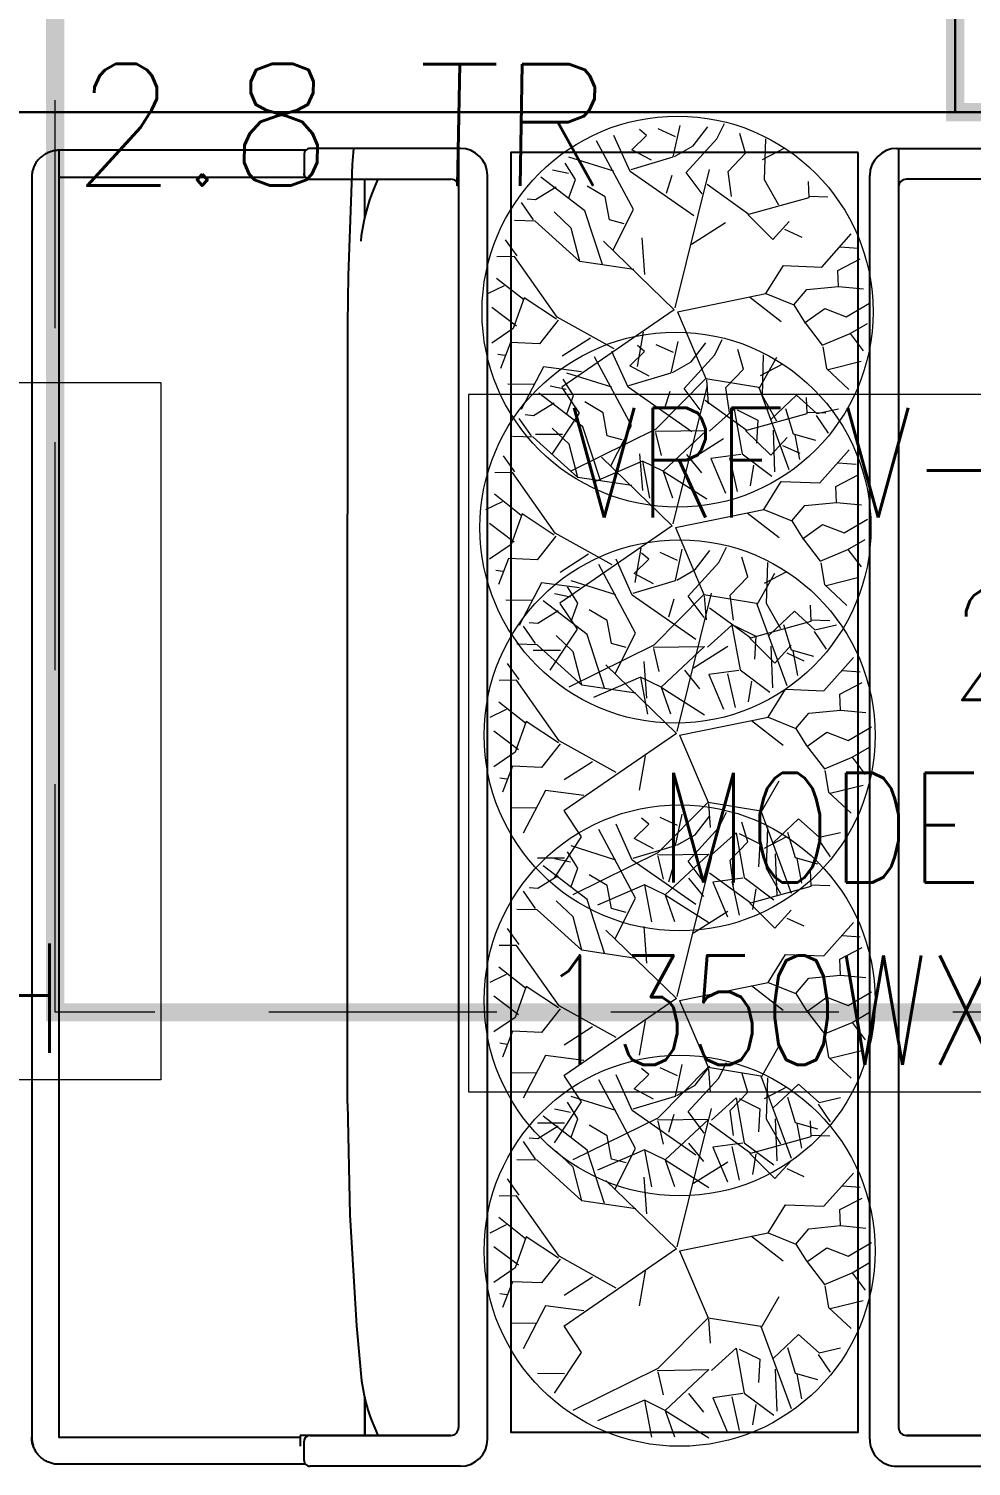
# Model space of a CAD drawing. Header units: millimetres. Extents: x 148480 to 578986, y 39883 to 155062.
# Drawn here: x 244794 to 246344, y 119653 to 122016 of the extents above; entities that cross this region are included whole.
import ezdxf

# ---------------------------------------------------------------- set-up
doc = ezdxf.new("R2010")
doc.units = ezdxf.units.MM
for name, pattern in [('CENTER', [2, 1.25, -0.25, 0.25, -0.25]), ('CONTINU', [0]), ('HIDDEN', [0.375, 0.25, -0.125])]:
    doc.linetypes.add(name, pattern=pattern)
for name, color, linetype in [('CEN', 252, 'CENTER'), ('CONC-WALL', 1, 'Continuous'), ('I - MODULAR', 44, 'Continuous'), ('Layer2', 4, 'Continuous'), ('Layer4', 6, 'Continuous'), ('M-HVAC VRV PIPE', 4, 'Continuous')]:
    doc.layers.add(name, color=color, linetype=linetype)
doc.layers.add('I-01$0$i-plants', color=7, linetype='Continuous', lineweight=13, true_color=0x86b300)
doc.layers.add('M-HVAC-CASSETTE UNIT', color=7, linetype='Continuous', lineweight=18)
doc.layers.add('M-HVAC-EQUIP TEXT', color=7, linetype='Continuous', lineweight=0)
doc.styles.add('Arial', font='arial.ttf', dxfattribs={"height": 3})
doc.styles.add('HVAC TEXT', font='Romans.shx', dxfattribs={"width": 0.8, "height": 100})

# ---------------------------------------------------------------- blocks, each defined once
blk = doc.blocks.new('GFC1')
at = {"layer": 'CEN', "color": 8, "linetype": 'HIDDEN', "lineweight": 0, "ltscale": 1500}
blk.add_lwpolyline([(321571.3, 121385.2), (317470.1, 121385.2), (317470.1, 125486.4), (321571.3, 125486.4)], close=True, dxfattribs=at)
at = {"layer": 'CEN', "color": 8, "linetype": 'Continuous', "lineweight": 0}
blk.add_lwpolyline([(320091.3, 122865.2), (318950.1, 122865.2), (318950.1, 124006.4), (320091.3, 124006.4)], close=True, dxfattribs=at)
at = {"layer": 'CONC-WALL', "color": 8, "linetype": 'Continuous', "lineweight": 30}
for p, q in [((318950.1, 122865.2), (318950.1, 123065.2)), ((315225.9, 122865.2), (318950.1, 122865.2)), ((315225.9, 122865.2), (321820.9, 122865.2))]:
    blk.add_line(p, q, dxfattribs=at)
at = {"layer": 'I - MODULAR', "color": 8}
for p, q in [((317475.8, 122802.5), (317475.8, 120686.9)), ((317475.8, 122802.5), (317475.8, 120686.9)), ((317881.9, 122802.5), (317476.3, 122802.5)), ((317879.4, 122796.1), (317879.4, 122764.4)), ((318136.6, 122805.7), (317889, 122805.7)), ((318133.4, 122805.7), (318133.4, 120702.3)), ((318854, 122805.7), (319101.6, 122805.7)), ((318857.1, 122805.7), (318857.1, 120702.3)), ((317431.4, 122757.5), (317431.4, 120686.9)), ((317881.9, 122758), (317476.3, 122758)), ((317881.9, 122758), (317476.3, 122758)), ((317889, 122754.9), (318120.7, 122754.9)), ((317979.5, 122692.1), (317979.5, 122754.9)), ((317979.5, 122692.1), (317979.5, 122754.9)), ((318181, 120683.2), (318181, 122761.2)), ((318809.5, 120683.2), (318809.5, 122761.2)), ((319101.6, 122754.9), (318869.8, 122754.9)), ((317950.9, 122517.7), (317950.9, 122204)), ((317979.5, 120689.6), (317979.5, 120752.4)), ((317979.5, 120689.6), (317979.5, 120752.4)), ((317979.5, 120752.4), (317979.5, 120689.6)), ((317979.5, 120752.4), (317979.5, 120689.6)), ((317476.3, 120686.4), (317873, 120686.4)), ((317476.3, 120686.4), (317873, 120686.4)), ((318120.7, 120689.6), (317873, 120689.6)), ((317873, 120689.6), (317873, 120671.6)), ((317889, 120689.6), (318120.7, 120689.6)), ((318869.8, 120689.6), (319117.5, 120689.6)), ((319101.6, 120689.6), (318869.8, 120689.6)), ((317879.4, 120648.3), (317879.4, 120680.1)), ((317881.9, 120642), (317476.3, 120642)), ((318136.6, 120638.8), (317889, 120638.8)), ((318854, 120638.8), (319101.6, 120638.8))]:
    blk.add_line(p, q, dxfattribs=at)
at = {"layer": 'I - MODULAR', "color": 8, "linetype": 'Continuous'}
blk.add_line((317950.9, 121235.2), (317950.9, 122204), dxfattribs=at)
at = {"layer": 'I - MODULAR', "color": 8, "flags": 128}
for points in [[(317476.3, 122802.5), (317474.5, 122802.5), (317472.7, 122802.4), (317471, 122802.2), (317469.2, 122801.9), (317467.4, 122801.6), (317465.7, 122801.2), (317463.9, 122800.7), (317462.2, 122800.2), (317460.5, 122799.6), (317458.8, 122798.9), (317457.2, 122798.2), (317455.6, 122797.4), (317454, 122796.6), (317452.5, 122795.6), (317451, 122794.6), (317449.5, 122793.6), (317448.1, 122792.5), (317446.7, 122791.3), (317445.4, 122790.1), (317444.1, 122788.9), (317442.9, 122787.5), (317441.7, 122786.2), (317440.6, 122784.8), (317439.5, 122783.3), (317438.5, 122781.8), (317437.6, 122780.3), (317436.7, 122778.7), (317435.9, 122777.1), (317435.1, 122775.5), (317434.4, 122773.8), (317433.8, 122772.1), (317433.3, 122770.4), (317432.8, 122768.7), (317432.4, 122766.9), (317432, 122765.2), (317431.8, 122763.4), (317431.6, 122761.6), (317431.4, 122759.8), (317431.4, 122758), (317431.4, 122757.5)], [(317960.5, 122805.7), (317958.4, 122779.2), (317951.6, 122596.5), (317950.9, 122517.7)], [(318000.9, 122754.9), (317995.9, 122743.8), (317991.3, 122732.5), (317987.2, 122721.1), (317983.5, 122709.5), (317980.3, 122697.7), (317977.6, 122685.9), (317975.3, 122673.9), (317973.5, 122661.9), (317972.5, 122653.1)], [(317950.9, 121235.2), (317954.6, 121052.4), (317965.6, 120869.9), (317972.5, 120791.4)], [(317972.5, 120791.4), (317974, 120779.3), (317975.9, 120767.3), (317978.3, 120755.3), (317981.1, 120743.5), (317984.4, 120731.8), (317988.2, 120720.3), (317992.5, 120708.9), (317997.2, 120697.6), (318000.9, 120689.6)], [(317431.4, 120686.9), (317431.4, 120685.1), (317431.5, 120683.3), (317431.7, 120681.5), (317432, 120679.8), (317432.3, 120678), (317432.7, 120676.2), (317433.1, 120674.5), (317433.7, 120672.8), (317434.1, 120671.6)], [(317476.3, 120642), (317474.5, 120642), (317472.7, 120642.1), (317471, 120642.3), (317469.2, 120642.5), (317467.4, 120642.9), (317465.7, 120643.3), (317463.9, 120643.7), (317462.2, 120644.3), (317460.5, 120644.9), (317458.8, 120645.5), (317457.2, 120646.3), (317455.6, 120647), (317454, 120647.9), (317452.5, 120648.8), (317451, 120649.8), (317449.5, 120650.9), (317448.1, 120652), (317446.7, 120653.1), (317445.4, 120654.3), (317444.1, 120655.6), (317442.9, 120656.9), (317441.7, 120658.3), (317440.6, 120659.7), (317439.5, 120661.1), (317438.5, 120662.6), (317437.6, 120664.2), (317436.7, 120665.7), (317435.9, 120667.3), (317435.1, 120669), (317434.4, 120670.6), (317433.8, 120672.3), (317433.3, 120674), (317432.8, 120675.8), (317432.4, 120677.5), (317432, 120679.3), (317431.8, 120681.1), (317431.6, 120682.9), (317431.4, 120684.6), (317431.4, 120686.4), (317431.4, 120686.9)]]:
    blk.add_lwpolyline(points, dxfattribs=at)
at = {"layer": 'I - MODULAR', "color": 8, "linetype": 'Continuous'}
blk.add_lwpolyline([(318790.5, 122799), (318219.6, 122799), (318219.6, 120694.8), (318790.5, 120694.8)], close=True, dxfattribs=at)
at = {"layer": 'I - MODULAR', "color": 8}
for centre, radius, start, end in [((317889, 122796.1), 9.52, 90, 180), ((317889, 122796.1), 9.52, 90, 135), ((318136.6, 122761.2), 44.4, 0, 90), ((318854, 122761.2), 44.4, 90, 180), ((317889, 122764.4), 9.52, 180, 270), ((317476.3, 122757.5), 0.508, 90, 180), ((317476.3, 122757.5), 0.508, 90, 180), ((317889, 122764.4), 9.53, 211.2589, 221.8103), ((317889, 122764.4), 9.52, 221.8103, 270), ((317889, 122764.4), 9.53, 228.0362, 237.5315), ((317889, 122764.4), 9.52, 242.3921, 251.9602), ((317889, 122764.4), 9.52, 256.2795, 270), ((318120.7, 122742.2), 12.7, 0, 90), ((318869.8, 122742.2), 12.7, 90, 180), ((317476.3, 120686.9), 0.508, 180, 270), ((317476.3, 120686.9), 0.508, 180, 270), ((317889, 120680.1), 9.52, 90, 180), ((317889, 120680.1), 9.53, 138.1897, 148.7411), ((317889, 120680.1), 9.52, 90, 138.1897), ((317889, 120680.1), 9.53, 122.4685, 131.9638), ((317889, 120680.1), 9.52, 108.0398, 117.6079), ((317889, 120680.1), 9.52, 90, 103.7205), ((318120.7, 120702.3), 12.7, 270, 0), ((318120.7, 120702.3), 12.7, 270, 0), ((318869.8, 120702.3), 12.7, 180, 270), ((318869.8, 120702.3), 12.7, 180, 270), ((318136.6, 120683.2), 44.4, 270, 0), ((318854, 120683.2), 44.4, 180, 270), ((317889, 120648.3), 9.52, 180, 270), ((317889, 120648.3), 9.52, 225, 270)]:
    blk.add_arc(centre, radius, start, end, dxfattribs=at)
for points in [[(317880.8, 122759.5), (317880.5, 122760), (317880, 122761), (317879.5, 122762.7), (317879.4, 122763.8), (317879.4, 122764.4)], [(317880.8, 120685), (317880.5, 120684.5), (317880, 120683.5), (317879.5, 120681.8), (317879.4, 120680.6), (317879.4, 120680.1)]]:
    blk.add_open_spline(points, degree=3, dxfattribs=at)
at = {"layer": 'I-01$0$i-plants', "color": 8}
for p, q in [((318442.6, 122827), (318430.8, 122836.9)), ((318490.1, 122824.9), (318461.7, 122838)), ((318486.5, 122791.7), (318497.8, 122843.5)), ((318519.2, 122809.6), (318543.4, 122840.9)), ((318558.1, 122821.3), (318570.6, 122846.6)), ((318421.1, 122705.2), (318360.4, 122818.2)), ((318415.5, 122767.9), (318389, 122826.8)), ((318418.4, 122803.4), (318442.6, 122827)), ((318507.7, 122766.2), (318558.1, 122821.3)), ((318605.5, 122798), (318595.8, 122830.1)), ((318636.4, 122753.9), (318638.6, 122821.4)), ((318388.7, 122768), (318314.9, 122791.1)), ((318417, 122770.8), (318486.5, 122791.7)), ((318450.4, 122786.5), (318418.4, 122803.4)), ((318488.7, 122792.3), (318519.2, 122809.6)), ((318576.5, 122767.7), (318605.5, 122798)), ((318633.1, 122787.5), (318669.8, 122806.7)), ((318314, 122764.3), (318287.6, 122769.9)), ((318325.9, 122754.4), (318308.9, 122781.5)), ((318520.4, 122694.6), (318415.5, 122767.9)), ((318489.6, 122543.6), (318545.9, 122771)), ((318533.9, 122730.9), (318507.7, 122766.2)), ((318582.1, 122726.6), (318576.5, 122767.7)), ((318293.9, 122742), (318260.1, 122721.3)), ((318341.3, 122702.8), (318268.9, 122758.6)), ((318314.9, 122724.3), (318325.9, 122754.4)), ((318374.4, 122726.2), (318344.7, 122743.8)), ((318475.5, 122732.1), (318484.6, 122761.7)), ((318542.4, 122746.9), (318610.8, 122697.7)), ((318660, 122712.5), (318636.4, 122753.9)), ((318709.9, 122725), (318708.8, 122751.2)), ((318260.1, 122721.3), (318246.2, 122722.4)), ((318381.5, 122688), (318374.4, 122726.2)), ((318610.8, 122697.7), (318709.9, 122725)), ((318709.2, 122727.3), (318740.8, 122726.1)), ((318256.5, 122688), (318236.7, 122716.7)), ((318318.6, 122674.4), (318290.6, 122701.1)), ((318370.1, 122614.9), (318341.3, 122702.8)), ((318387.4, 122638.8), (318421.1, 122705.2)), ((318608.9, 122697.2), (318650.1, 122656.1)), ((318259.4, 122686), (318225.6, 122686.9)), ((318332.7, 122619.6), (318259.4, 122686)), ((318332.7, 122619.6), (318318.6, 122674.4)), ((318405.7, 122681.8), (318381.5, 122688)), ((318516.3, 122648.2), (318572.5, 122683.8)), ((318650.1, 122656.1), (318677, 122685.4)), ((318669.6, 122672.6), (318698, 122659.5)), ((318229.7, 122629), (318210.5, 122655.5)), ((318488.2, 122540.3), (318371.8, 122652.9)), ((318439.6, 122598.3), (318435.1, 122658.5)), ((318730.7, 122610.6), (318779.2, 122665.1)), ((318225.3, 122627.7), (318196.6, 122627.2)), ((318295.6, 122528.2), (318225.3, 122627.7)), ((318757.1, 122605.1), (318793.9, 122623.9)), ((318761.1, 122643.8), (318790.6, 122641.7)), ((318421.6, 122606.3), (318332.7, 122619.6)), ((318638.9, 122566.8), (318667.5, 122612.9)), ((318667.5, 122612.9), (318730.7, 122610.6)), ((318758.3, 122578.5), (318757.1, 122605.1)), ((318208.4, 122579.9), (318181.2, 122566.4)), ((318240, 122557.1), (318196, 122592)), ((318706.1, 122573.5), (318758.3, 122578.5)), ((318758.3, 122578.5), (318799.5, 122574.6)), ((318241.2, 122560), (318223.1, 122509.3)), ((318294.2, 122524.9), (318241.2, 122560)), ((318493.5, 122537.2), (318638.9, 122566.8)), ((318611.6, 122561.4), (318663.9, 122520.9)), ((318638.9, 122566.8), (318684.8, 122548.4)), ((318684.8, 122548.4), (318706.1, 122573.5)), ((318228.4, 122513.3), (318188, 122544)), ((318389.3, 122476), (318295.6, 122528.2)), ((318488.2, 122540.3), (318303.3, 122412.8)), ((318493.5, 122537.2), (318540.2, 122427.2)), ((318684.8, 122548.4), (318701.8, 122521.3)), ((318702.4, 122519), (318735.5, 122542.4)), ((318735.5, 122542.4), (318770.9, 122528.6)), ((318770.9, 122528.6), (318809, 122551)), ((318223.1, 122509.3), (318187.9, 122485.3)), ((318297, 122523.3), (318266.3, 122484.4)), ((318701.8, 122521.3), (318731.5, 122482.1)), ((318777.1, 122501.1), (318805.7, 122517.8)), ((318218.8, 122486.4), (318202.3, 122444)), ((318266.3, 122484.4), (318218.8, 122486.4)), ((318350.4, 122493.7), (318303.7, 122463.8)), ((318436.7, 122503.7), (318426.9, 122447)), ((318439.2, 122471.8), (318427.4, 122481.7)), ((318486.7, 122469.8), (318458.3, 122482.9)), ((318483.1, 122436.5), (318494.4, 122488.4)), ((318515.8, 122454.5), (318540, 122485.8)), ((318554.7, 122466.2), (318567.1, 122491.5)), ((318731.5, 122482.1), (318777.1, 122501.1)), ((318777.1, 122501.1), (318798.9, 122472.6)), ((318209.6, 122464.9), (318197.9, 122466.7)), ((318417.7, 122350.1), (318357, 122463.1)), ((318412.1, 122412.8), (318385.6, 122471.7)), ((318415, 122448.3), (318439.2, 122471.8)), ((318504.3, 122411.1), (318554.7, 122466.2)), ((318602.1, 122442.9), (318592.4, 122475)), ((318627.7, 122410.6), (318657, 122462.2)), ((318633, 122398.7), (318635.1, 122466.2)), ((318732.3, 122479.5), (318738.3, 122443.8)), ((318273.2, 122446.5), (318236.2, 122376.3)), ((318335.8, 122438.4), (318273.2, 122446.5)), ((318385.3, 122412.9), (318311.4, 122436)), ((318413.6, 122415.7), (318483.1, 122436.5)), ((318446.9, 122431.3), (318415, 122448.3)), ((318485.3, 122437.2), (318515.8, 122454.5)), ((318573.1, 122412.6), (318602.1, 122442.9)), ((318629.7, 122432.4), (318666.4, 122451.5)), ((318738.3, 122443.8), (318775.4, 122409.3)), ((318741.1, 122442.2), (318795.2, 122455.6)), ((318257.1, 122417.6), (318214.6, 122417.9)), ((318310.6, 122409.2), (318284.2, 122414.7)), ((318303.4, 122412.7), (318331.7, 122370.3)), ((318322.4, 122399.3), (318305.5, 122426.4)), ((318516.9, 122339.5), (318412.1, 122412.8)), ((318540.2, 122427.2), (318457.9, 122343.8)), ((318486.2, 122188.5), (318542.5, 122415.9)), ((318530.5, 122375.8), (318504.3, 122411.1)), ((318540.2, 122427.2), (318626.9, 122413.2)), ((318540.9, 122424.9), (318543.8, 122385.5)), ((318578.7, 122371.5), (318573.1, 122412.6)), ((318626.9, 122413.2), (318676.6, 122277.8)), ((318290.5, 122386.9), (318256.6, 122366.1)), ((318337.9, 122347.7), (318265.5, 122403.4)), ((318311.4, 122369.1), (318322.4, 122399.3)), ((318371, 122371.1), (318341.2, 122388.7)), ((318472.1, 122377), (318481.2, 122406.6)), ((318539, 122391.8), (318607.4, 122342.6)), ((318656.6, 122357.4), (318633, 122398.7)), ((318647.5, 122360.3), (318689, 122399.7)), ((318689, 122399.7), (318722.8, 122369.5)), ((318706.5, 122369.9), (318705.4, 122396.1)), ((318256.6, 122366.1), (318242.7, 122367.3)), ((318331.7, 122370.3), (318287, 122303.1)), ((318378, 122332.9), (318371, 122371.1)), ((318546.1, 122340.5), (318586.5, 122377)), ((318586.5, 122377), (318599.8, 122303.2)), ((318591.3, 122375.6), (318625.5, 122359)), ((318607.4, 122342.6), (318706.5, 122369.9)), ((318671.1, 122378), (318683.6, 122336.1)), ((318705.8, 122372.1), (318737.4, 122371)), ((318721.4, 122366.6), (318741.3, 122337.5)), ((318722.8, 122369.5), (318758.1, 122377.6)), ((318253.1, 122332.9), (318233.2, 122361.6)), ((318315.2, 122319.3), (318287.2, 122345.9)), ((318457.9, 122343.8), (318317.9, 122274.9)), ((318366.7, 122259.8), (318337.9, 122347.7)), ((318383.9, 122283.7), (318417.7, 122350.1)), ((318456.8, 122340.6), (318541.3, 122341.9)), ((318541.3, 122341.9), (318469.7, 122274.8)), ((318605.5, 122342), (318646.7, 122301)), ((318625.5, 122359), (318623.3, 122320.9)), ((318650.5, 122342.5), (318653.2, 122273.6)), ((318256, 122330.9), (318222.2, 122331.7)), ((318329.3, 122264.5), (318256, 122330.9)), ((318304.3, 122335.2), (318259.7, 122335.2)), ((318329.3, 122264.5), (318315.2, 122319.3)), ((318402.3, 122326.7), (318378, 122332.9)), ((318457.5, 122338.3), (318466.4, 122300.7)), ((318512.9, 122293), (318569.1, 122328.6)), ((318646.7, 122301), (318673.6, 122330.3)), ((318666.2, 122317.4), (318694.6, 122304.4)), ((318683.6, 122336.1), (318720.3, 122325.9)), ((318686.5, 122334.5), (318693.9, 122293.9)), ((318226.2, 122273.9), (318207.1, 122300.3)), ((318435.8, 122291.5), (318358.7, 122257.8)), ((318484.8, 122185.2), (318368.4, 122297.7)), ((318436.2, 122243.1), (318431.7, 122303.3)), ((318469.7, 122274.8), (318435.8, 122291.5)), ((318435.8, 122291.5), (318447.3, 122230.6)), ((318508.3, 122302.6), (318533, 122272.2)), ((318597.6, 122302.5), (318548.4, 122295.6)), ((318548.4, 122295.6), (318572.2, 122238.7)), ((318579.2, 122297), (318591.4, 122241.6)), ((318599.8, 122303.2), (318648.7, 122266.9)), ((318727.3, 122255.5), (318775.8, 122310)), ((318221.9, 122272.6), (318193.2, 122272.1)), ((318292.2, 122173), (318221.9, 122272.6)), ((318469.7, 122274.8), (318541.4, 122229.5)), ((318469.7, 122274.8), (318485.1, 122231.3)), ((318618.5, 122284.8), (318613.1, 122251)), ((318753.7, 122249.9), (318790.5, 122268.8)), ((318757.7, 122288.6), (318787.2, 122286.5)), ((318418.2, 122251.2), (318329.3, 122264.5)), ((318635.5, 122211.7), (318664.1, 122257.7)), ((318664.1, 122257.7), (318727.3, 122255.5)), ((318754.9, 122223.4), (318753.7, 122249.9)), ((318205, 122224.7), (318177.8, 122211.3)), ((318236.6, 122202), (318192.5, 122236.9)), ((318702.7, 122218.4), (318754.9, 122223.4)), ((318754.9, 122223.4), (318796.1, 122219.5)), ((318237.8, 122204.8), (318219.7, 122154.1)), ((318290.8, 122169.8), (318237.8, 122204.8)), ((318490.1, 122182.1), (318635.5, 122211.7)), ((318608.2, 122206.3), (318660.4, 122165.7)), ((318635.5, 122211.7), (318681.4, 122193.2)), ((318681.4, 122193.2), (318702.7, 122218.4)), ((318225, 122158.2), (318184.5, 122188.9)), ((318484.8, 122185.2), (318299.9, 122057.7)), ((318490.1, 122182.1), (318536.8, 122072)), ((318681.4, 122193.2), (318698.3, 122166.1)), ((318699, 122163.9), (318732.1, 122187.2)), ((318732.1, 122187.2), (318767.5, 122173.4)), ((318767.5, 122173.4), (318805.6, 122195.8)), ((318219.7, 122154.1), (318184.5, 122130.1)), ((318293.6, 122168.2), (318262.9, 122129.2)), ((318385.9, 122120.9), (318292.2, 122173)), ((318561.5, 122124.7), (318574, 122150)), ((318698.3, 122166.1), (318728.1, 122127)), ((318773.7, 122145.9), (318802.3, 122162.6)), ((318215.4, 122131.3), (318198.9, 122088.8)), ((318262.9, 122129.2), (318215.4, 122131.3)), ((318347, 122138.6), (318300.3, 122108.6)), ((318419, 122071.3), (318392.5, 122130.2)), ((318421.9, 122106.8), (318446.1, 122130.4)), ((318433.3, 122148.5), (318423.5, 122091.8)), ((318446.1, 122130.4), (318434.2, 122140.3)), ((318493.5, 122128.3), (318465.1, 122141.4)), ((318489.9, 122095.1), (318501.2, 122146.9)), ((318522.6, 122113), (318546.8, 122144.3)), ((318608.9, 122101.4), (318599.3, 122133.5)), ((318728.1, 122127), (318773.7, 122145.9)), ((318773.7, 122145.9), (318795.5, 122117.5)), ((318206.2, 122109.8), (318194.5, 122111.5)), ((318424.5, 122008.6), (318363.8, 122121.6)), ((318453.8, 122089.9), (318421.9, 122106.8)), ((318492.1, 122095.7), (318522.6, 122113)), ((318511.1, 122069.6), (318561.5, 122124.7)), ((318624.2, 122055.5), (318653.6, 122107.1)), ((318636.5, 122090.9), (318673.2, 122110.1)), ((318639.8, 122057.3), (318642, 122124.8)), ((318728.9, 122124.4), (318734.9, 122088.7)), ((318269.8, 122091.3), (318232.8, 122021.2)), ((318332.4, 122083.2), (318269.8, 122091.3)), ((318329.3, 122057.8), (318312.3, 122084.9)), ((318392.1, 122071.4), (318318.3, 122094.5)), ((318420.4, 122074.2), (318489.9, 122095.1)), ((318580, 122071.1), (318608.9, 122101.4)), ((318734.9, 122088.7), (318772, 122054.2)), ((318737.7, 122087), (318791.7, 122100.4)), ((318253.7, 122062.5), (318211.2, 122062.8)), ((318344.8, 122006.2), (318272.3, 122062)), ((318317.5, 122067.7), (318291, 122073.2)), ((318300, 122057.6), (318328.3, 122015.2)), ((318318.3, 122027.7), (318329.3, 122057.8)), ((318523.8, 121998), (318419, 122071.3)), ((318536.8, 122072), (318454.5, 121988.6)), ((318478.9, 122035.5), (318488, 122065.1)), ((318493, 121847), (318549.3, 122074.4)), ((318537.4, 122034.3), (318511.1, 122069.6)), ((318536.8, 122072), (318623.5, 122058.1)), ((318537.4, 122069.8), (318540.4, 122030.3)), ((318585.5, 122030), (318580, 122071.1)), ((318623.5, 122058.1), (318673.2, 121922.7)), ((318663.4, 122015.9), (318639.8, 122057.3)), ((318297.3, 122045.4), (318263.5, 122024.7)), ((318377.8, 122029.6), (318348.1, 122047.2)), ((318545.8, 122050.3), (318614.2, 122001.1)), ((318644.1, 122005.2), (318685.6, 122044.5)), ((318685.6, 122044.5), (318719.4, 122014.3)), ((318713.3, 122028.4), (318712.3, 122054.6)), ((318259.9, 121991.4), (318240.1, 122020.1)), ((318263.5, 122024.7), (318249.6, 122025.8)), ((318328.3, 122015.2), (318283.6, 121948)), ((318384.9, 121991.4), (318377.8, 122029.6)), ((318390.8, 121942.2), (318424.5, 122008.6)), ((318542.7, 121985.4), (318583, 122021.9)), ((318583, 122021.9), (318596.3, 121948.1)), ((318587.9, 122020.5), (318622, 122003.9)), ((318614.2, 122001.1), (318713.3, 122028.4)), ((318667.6, 122022.9), (318680.2, 121981)), ((318712.7, 122030.6), (318744.2, 122029.5)), ((318717.9, 122011.4), (318737.8, 121982.4)), ((318719.4, 122014.3), (318754.7, 122022.5)), ((318262.8, 121989.4), (318229, 121990.3)), ((318336.1, 121923), (318262.8, 121989.4)), ((318322, 121977.8), (318294, 122004.5)), ((318454.5, 121988.6), (318314.5, 121919.8)), ((318373.5, 121918.3), (318344.8, 122006.2)), ((318409.1, 121985.2), (318384.9, 121991.4)), ((318453.4, 121985.5), (318537.9, 121986.8)), ((318537.9, 121986.8), (318466.3, 121919.7)), ((318519.7, 121951.6), (318576, 121987.2)), ((318612.3, 122000.6), (318653.5, 121959.5)), ((318622, 122003.9), (318619.9, 121965.8)), ((318647.1, 121987.3), (318649.7, 121918.5)), ((318653.5, 121959.5), (318680.4, 121988.8)), ((318300.8, 121980), (318256.3, 121980.1)), ((318336.1, 121923), (318322, 121977.8)), ((318443, 121901.7), (318438.5, 121961.9)), ((318454, 121983.2), (318463, 121945.6)), ((318673.1, 121976), (318701.4, 121962.9)), ((318680.2, 121981), (318716.9, 121970.8)), ((318683, 121979.4), (318690.5, 121938.8)), ((318734.1, 121914), (318782.6, 121968.5)), ((318233.1, 121932.4), (318213.9, 121958.9)), ((318491.7, 121843.7), (318375.3, 121956.3)), ((318504.8, 121947.5), (318529.6, 121917.1)), ((318594.2, 121947.4), (318545, 121940.4)), ((318545, 121940.4), (318568.8, 121883.6)), ((318575.8, 121941.9), (318588, 121886.5)), ((318596.3, 121948.1), (318645.2, 121911.8)), ((318764.5, 121947.2), (318794, 121945.1)), ((318228.8, 121931.1), (318200, 121930.6)), ((318299, 121831.6), (318228.8, 121931.1)), ((318425, 121909.7), (318336.1, 121923)), ((318432.4, 121936.4), (318355.3, 121902.6)), ((318466.3, 121919.7), (318432.4, 121936.4)), ((318432.4, 121936.4), (318443.9, 121875.5)), ((318466.3, 121919.7), (318538, 121874.3)), ((318466.3, 121919.7), (318481.7, 121876.2)), ((318615.1, 121929.6), (318609.7, 121895.8)), ((318642.3, 121870.2), (318670.9, 121916.3)), ((318670.9, 121916.3), (318734.1, 121914)), ((318760.5, 121908.5), (318797.3, 121927.3)), ((318243.4, 121860.5), (318199.4, 121895.4)), ((318761.7, 121881.9), (318760.5, 121908.5)), ((318211.9, 121883.2), (318184.7, 121869.8)), ((318496.9, 121840.6), (318642.3, 121870.2)), ((318642.3, 121870.2), (318688.2, 121851.8)), ((318688.2, 121851.8), (318709.6, 121876.9)), ((318709.6, 121876.9), (318761.7, 121881.9)), ((318761.7, 121881.9), (318802.9, 121878)), ((318231.8, 121816.7), (318191.4, 121847.4)), ((318244.7, 121863.4), (318226.6, 121812.7)), ((318297.6, 121828.3), (318244.7, 121863.4)), ((318491.7, 121843.7), (318306.7, 121716.2)), ((318615, 121864.8), (318667.3, 121824.3)), ((318688.2, 121851.8), (318705.2, 121824.7)), ((318705.9, 121822.4), (318738.9, 121845.8)), ((318738.9, 121845.8), (318774.3, 121832)), ((318774.3, 121832), (318812.4, 121854.4)), ((318300.5, 121826.7), (318269.7, 121787.8)), ((318392.8, 121779.4), (318299, 121831.6)), ((318496.9, 121840.6), (318543.6, 121730.6)), ((318705.2, 121824.7), (318734.9, 121785.5)), ((318780.5, 121804.5), (318809.1, 121821.2)), ((318226.6, 121812.7), (318191.3, 121788.7)), ((318353.8, 121797.1), (318307.1, 121767.2)), ((318440.2, 121807.1), (318430.4, 121750.4)), ((318734.9, 121785.5), (318780.5, 121804.5)), ((318780.5, 121804.5), (318802.3, 121776)), ((318222.2, 121789.8), (318205.8, 121747.4)), ((318269.7, 121787.8), (318222.2, 121789.8)), ((318735.7, 121782.9), (318741.7, 121747.2)), ((318213, 121768.3), (318201.3, 121770.1)), ((318276.6, 121749.9), (318239.6, 121679.7)), ((318339.2, 121741.8), (318276.6, 121749.9)), ((318631.1, 121714), (318660.4, 121765.6)), ((318744.5, 121745.6), (318798.6, 121758.9)), ((318543.6, 121730.6), (318461.3, 121647.2)), ((318543.6, 121730.6), (318630.3, 121716.6)), ((318544.3, 121728.3), (318547.3, 121688.9)), ((318741.7, 121747.2), (318778.9, 121712.7)), ((318260.5, 121721), (318218, 121721.3)), ((318306.8, 121716.1), (318335.2, 121673.7)), ((318446.1, 121694.6), (318434.2, 121704.5)), ((318493.5, 121692.6), (318465.1, 121705.6)), ((318489.9, 121659.3), (318501.2, 121711.1)), ((318522.6, 121677.2), (318546.8, 121708.5)), ((318561.5, 121688.9), (318574, 121714.2)), ((318630.3, 121716.6), (318680.1, 121581.2)), ((318650.9, 121663.7), (318692.4, 121703.1)), ((318692.4, 121703.1), (318726.3, 121672.9)), ((318424.5, 121572.8), (318363.8, 121685.8)), ((318419, 121635.5), (318392.5, 121694.4)), ((318421.9, 121671.1), (318446.1, 121694.6)), ((318492.1, 121659.9), (318522.6, 121677.2)), ((318511.1, 121633.8), (318561.5, 121688.9)), ((318549.5, 121643.9), (318589.9, 121680.4)), ((318589.9, 121680.4), (318603.2, 121606.6)), ((318594.7, 121679), (318628.9, 121662.4)), ((318608.9, 121665.6), (318599.3, 121697.7)), ((318639.8, 121621.5), (318642, 121689)), ((318674.5, 121681.4), (318687, 121639.5)), ((318726.3, 121672.9), (318761.5, 121681)), ((318335.2, 121673.7), (318290.5, 121606.5)), ((318392.1, 121635.6), (318318.3, 121658.7)), ((318420.4, 121638.4), (318489.9, 121659.3)), ((318453.8, 121654.1), (318421.9, 121671.1)), ((318580, 121635.4), (318608.9, 121665.6)), ((318628.9, 121662.4), (318626.8, 121624.3)), ((318636.5, 121655.2), (318673.2, 121674.3)), ((318724.8, 121670), (318744.7, 121640.9)), ((318307.7, 121638.6), (318263.1, 121638.6)), ((318317.5, 121632), (318291, 121637.5)), ((318329.3, 121622.1), (318312.3, 121649.2)), ((318461.3, 121647.2), (318321.3, 121578.3)), ((318523.8, 121562.3), (318419, 121635.5)), ((318460.2, 121644), (318544.7, 121645.3)), ((318460.9, 121641.7), (318469.8, 121604.1)), ((318544.7, 121645.3), (318473.2, 121578.2)), ((318493, 121411.2), (318549.3, 121638.7)), ((318537.4, 121598.5), (318511.1, 121633.8)), ((318585.5, 121594.2), (318580, 121635.4)), ((318653.9, 121645.9), (318656.6, 121577)), ((318687, 121639.5), (318723.7, 121629.3)), ((318689.9, 121637.9), (318697.3, 121597.3)), ((318297.3, 121609.6), (318263.5, 121588.9)), ((318344.8, 121570.5), (318272.3, 121626.2)), ((318318.3, 121591.9), (318329.3, 121622.1)), ((318377.8, 121593.8), (318348.1, 121611.4)), ((318478.9, 121599.7), (318488, 121629.4)), ((318511.7, 121606), (318536.4, 121575.6)), ((318545.8, 121614.5), (318614.2, 121565.3)), ((318603.2, 121606.6), (318652.1, 121570.3)), ((318663.4, 121580.1), (318639.8, 121621.5)), ((318713.3, 121592.6), (318712.3, 121618.8)), ((318259.9, 121555.6), (318240.1, 121584.3)), ((318263.5, 121588.9), (318249.6, 121590)), ((318439.3, 121594.9), (318362.1, 121561.2)), ((318384.9, 121555.6), (318377.8, 121593.8)), ((318473.2, 121578.2), (318439.3, 121594.9)), ((318439.3, 121594.9), (318450.8, 121534)), ((318601, 121605.9), (318551.8, 121599)), ((318551.8, 121599), (318575.7, 121542.1)), ((318582.6, 121600.4), (318594.8, 121545)), ((318614.2, 121565.3), (318713.3, 121592.6)), ((318622, 121588.2), (318616.5, 121554.3)), ((318712.7, 121594.9), (318744.2, 121593.7)), ((318322, 121542.1), (318294, 121568.7)), ((318373.5, 121482.5), (318344.8, 121570.5)), ((318390.8, 121506.5), (318424.5, 121572.8)), ((318473.2, 121578.2), (318544.8, 121532.8)), ((318473.2, 121578.2), (318488.6, 121534.7)), ((318612.3, 121564.8), (318653.5, 121523.7)), ((318262.8, 121553.7), (318229, 121554.5)), ((318336.1, 121487.2), (318262.8, 121553.7)), ((318336.1, 121487.2), (318322, 121542.1)), ((318409.1, 121549.4), (318384.9, 121555.6)), ((318519.7, 121515.8), (318576, 121551.4)), ((318653.5, 121523.7), (318680.4, 121553)), ((318673.1, 121540.2), (318701.4, 121527.1)), ((318233.1, 121496.6), (318213.9, 121523.1)), ((318491.7, 121408), (318375.3, 121520.5)), ((318443, 121465.9), (318438.5, 121526.1)), ((318734.1, 121478.2), (318782.6, 121532.7)), ((318228.8, 121495.3), (318200, 121494.9)), ((318299, 121395.8), (318228.8, 121495.3)), ((318760.5, 121472.7), (318797.3, 121491.5)), ((318764.5, 121511.4), (318794, 121509.3)), ((318425, 121473.9), (318336.1, 121487.2)), ((318642.3, 121434.4), (318670.9, 121480.5)), ((318670.9, 121480.5), (318734.1, 121478.2)), ((318761.7, 121446.2), (318760.5, 121472.7)), ((318211.9, 121447.5), (318184.7, 121434)), ((318243.4, 121424.8), (318199.4, 121459.6)), ((318688.2, 121416), (318709.6, 121441.1)), ((318709.6, 121441.1), (318761.7, 121446.2)), ((318761.7, 121446.2), (318802.9, 121442.3)), ((318244.7, 121427.6), (318226.6, 121376.9)), ((318297.6, 121392.5), (318244.7, 121427.6)), ((318496.9, 121404.8), (318642.3, 121434.4)), ((318615, 121429.1), (318667.3, 121388.5)), ((318642.3, 121434.4), (318688.2, 121416)), ((318774.3, 121396.2), (318812.4, 121418.6)), ((318231.8, 121380.9), (318191.4, 121411.6)), ((318392.8, 121343.6), (318299, 121395.8)), ((318491.7, 121408), (318306.7, 121280.5)), ((318496.9, 121404.8), (318543.6, 121294.8)), ((318688.2, 121416), (318705.2, 121388.9)), ((318705.9, 121386.6), (318738.9, 121410)), ((318738.9, 121410), (318774.3, 121396.2)), ((318226.6, 121376.9), (318191.3, 121352.9)), ((318300.5, 121390.9), (318269.7, 121352)), ((318440.2, 121371.3), (318430.4, 121314.6)), ((318705.2, 121388.9), (318734.9, 121349.7)), ((318780.5, 121368.7), (318809.1, 121385.4)), ((318222.2, 121354), (318205.8, 121311.6)), ((318269.7, 121352), (318222.2, 121354)), ((318353.8, 121361.3), (318307.1, 121331.4)), ((318734.9, 121349.7), (318780.5, 121368.7)), ((318735.7, 121347.1), (318741.7, 121311.4)), ((318780.5, 121368.7), (318802.3, 121340.2)), ((318213, 121332.5), (318201.3, 121334.3)), ((318631.1, 121278.2), (318660.4, 121329.8)), ((318744.5, 121309.8), (318798.6, 121323.2)), ((318276.6, 121314.1), (318239.6, 121243.9)), ((318339.2, 121306), (318276.6, 121314.1)), ((318489.9, 121247.5), (318501.2, 121299.3)), ((318561.5, 121277.1), (318574, 121302.4)), ((318741.7, 121311.4), (318778.9, 121276.9)), ((318260.5, 121285.2), (318218, 121285.5)), ((318306.8, 121280.3), (318335.2, 121237.9)), ((318419, 121223.7), (318392.5, 121282.6)), ((318421.9, 121259.3), (318446.1, 121282.8)), ((318446.1, 121282.8), (318434.2, 121292.7)), ((318543.6, 121294.8), (318461.3, 121211.4)), ((318493.5, 121280.8), (318465.1, 121293.8)), ((318511.1, 121222), (318561.5, 121277.1)), ((318522.6, 121265.4), (318546.8, 121296.8)), ((318543.6, 121294.8), (318630.3, 121280.8)), ((318544.3, 121292.5), (318547.3, 121253.1)), ((318608.9, 121253.8), (318599.3, 121286)), ((318630.3, 121280.8), (318680.1, 121145.4)), ((318639.8, 121209.7), (318642, 121277.2)), ((318424.5, 121161), (318363.8, 121274)), ((318453.8, 121242.3), (318421.9, 121259.3)), ((318492.1, 121248.2), (318522.6, 121265.4)), ((318580, 121223.6), (318608.9, 121253.8)), ((318636.5, 121243.4), (318673.2, 121262.5)), ((318650.9, 121227.9), (318692.4, 121267.3)), ((318692.4, 121267.3), (318726.3, 121237.1)), ((318335.2, 121237.9), (318290.5, 121170.7)), ((318329.3, 121210.3), (318312.3, 121237.4)), ((318392.1, 121223.8), (318318.3, 121246.9)), ((318420.4, 121226.7), (318489.9, 121247.5)), ((318549.5, 121208.1), (318589.9, 121244.6)), ((318589.9, 121244.6), (318603.2, 121170.8)), ((318594.7, 121243.3), (318628.9, 121226.6)), ((318674.5, 121245.6), (318687, 121203.8)), ((318724.8, 121234.2), (318744.7, 121205.1)), ((318726.3, 121237.1), (318761.5, 121245.2)), ((318344.8, 121158.7), (318272.3, 121214.4)), ((318317.5, 121220.2), (318291, 121225.7)), ((318318.3, 121180.1), (318329.3, 121210.3)), ((318461.3, 121211.4), (318321.3, 121142.5)), ((318523.8, 121150.5), (318419, 121223.7)), ((318460.2, 121208.2), (318544.7, 121209.5)), ((318460.9, 121206), (318469.8, 121168.3)), ((318544.7, 121209.5), (318473.2, 121142.4)), ((318478.9, 121188), (318488, 121217.6)), ((318493, 120999.4), (318549.3, 121226.9)), ((318537.4, 121186.7), (318511.1, 121222)), ((318585.5, 121182.4), (318580, 121223.6)), ((318628.9, 121226.6), (318626.8, 121188.5)), ((318663.4, 121168.3), (318639.8, 121209.7)), ((318653.9, 121210.1), (318656.6, 121141.2)), ((318713.3, 121180.8), (318712.3, 121207)), ((318307.7, 121202.8), (318263.1, 121202.9)), ((318297.3, 121197.9), (318263.5, 121177.1)), ((318377.8, 121182), (318348.1, 121199.6)), ((318384.9, 121143.8), (318377.8, 121182)), ((318545.8, 121202.7), (318614.2, 121153.6)), ((318614.2, 121153.6), (318713.3, 121180.8)), ((318687, 121203.8), (318723.7, 121193.5)), ((318689.9, 121202.1), (318697.3, 121161.6)), ((318712.7, 121183.1), (318744.2, 121182)), ((318259.9, 121143.8), (318240.1, 121172.5)), ((318263.5, 121177.1), (318249.6, 121178.2)), ((318373.5, 121070.7), (318344.8, 121158.7)), ((318439.3, 121159.1), (318362.1, 121125.4)), ((318390.8, 121094.7), (318424.5, 121161)), ((318473.2, 121142.4), (318439.3, 121159.1)), ((318439.3, 121159.1), (318450.8, 121098.2)), ((318511.7, 121170.3), (318536.4, 121139.8)), ((318601, 121170.2), (318551.8, 121163.2)), ((318551.8, 121163.2), (318575.7, 121106.3)), ((318582.6, 121164.7), (318594.8, 121109.2)), ((318603.2, 121170.8), (318652.1, 121134.6)), ((318262.8, 121141.9), (318229, 121142.7)), ((318336.1, 121075.4), (318262.8, 121141.9)), ((318322, 121130.3), (318294, 121156.9)), ((318409.1, 121137.7), (318384.9, 121143.8)), ((318473.2, 121142.4), (318544.8, 121097.1)), ((318473.2, 121142.4), (318488.6, 121098.9)), ((318519.7, 121104), (318576, 121139.6)), ((318612.3, 121153), (318653.5, 121111.9)), ((318622, 121152.4), (318616.5, 121118.6)), ((318653.5, 121111.9), (318680.4, 121141.2)), ((318233.1, 121084.8), (318213.9, 121111.3)), ((318336.1, 121075.4), (318322, 121130.3)), ((318443, 121054.1), (318438.5, 121114.3)), ((318673.1, 121128.4), (318701.4, 121115.3)), ((318734.1, 121066.4), (318782.6, 121120.9)), ((318491.7, 120996.2), (318375.3, 121108.7)), ((318764.5, 121099.6), (318794, 121097.5)), ((318228.8, 121083.6), (318200, 121083.1)), ((318299, 120984), (318228.8, 121083.6)), ((318425, 121062.1), (318336.1, 121075.4)), ((318642.3, 121022.6), (318670.9, 121068.7)), ((318670.9, 121068.7), (318734.1, 121066.4)), ((318760.5, 121060.9), (318797.3, 121079.7)), ((318243.4, 121013), (318199.4, 121047.9)), ((318761.7, 121034.4), (318760.5, 121060.9)), ((318211.9, 121035.7), (318184.7, 121022.2)), ((318244.7, 121015.8), (318226.6, 120965.1)), ((318297.6, 120980.8), (318244.7, 121015.8)), ((318496.9, 120993.1), (318642.3, 121022.6)), ((318615, 121017.3), (318667.3, 120976.7)), ((318642.3, 121022.6), (318688.2, 121004.2)), ((318688.2, 121004.2), (318709.6, 121029.4)), ((318709.6, 121029.4), (318761.7, 121034.4)), ((318761.7, 121034.4), (318802.9, 121030.5)), ((318231.8, 120969.2), (318191.4, 120999.8)), ((318491.7, 120996.2), (318306.7, 120868.7)), ((318496.9, 120993.1), (318543.6, 120883)), ((318688.2, 121004.2), (318705.2, 120977.1)), ((318705.9, 120974.8), (318738.9, 120998.2)), ((318738.9, 120998.2), (318774.3, 120984.4)), ((318774.3, 120984.4), (318812.4, 121006.8)), ((318300.5, 120979.1), (318269.7, 120940.2)), ((318392.8, 120931.8), (318299, 120984)), ((318705.2, 120977.1), (318734.9, 120937.9)), ((318780.5, 120956.9), (318809.1, 120973.6)), ((318226.6, 120965.1), (318191.3, 120941.1)), ((318353.8, 120949.5), (318307.1, 120919.6)), ((318440.2, 120959.5), (318430.4, 120902.8)), ((318734.9, 120937.9), (318780.5, 120956.9)), ((318780.5, 120956.9), (318802.3, 120928.4)), ((318213, 120920.7), (318201.3, 120922.5)), ((318222.2, 120942.2), (318205.8, 120899.8)), ((318269.7, 120940.2), (318222.2, 120942.2)), ((318735.7, 120935.3), (318741.7, 120899.6)), ((318276.6, 120902.3), (318239.6, 120832.1)), ((318339.2, 120894.2), (318276.6, 120902.3)), ((318631.1, 120866.4), (318660.4, 120918)), ((318741.7, 120899.6), (318778.9, 120865.1)), ((318744.5, 120898), (318798.6, 120911.4)), ((318260.5, 120873.4), (318218, 120873.8)), ((318543.6, 120883), (318461.3, 120799.6)), ((318543.6, 120883), (318630.3, 120869)), ((318544.3, 120880.7), (318547.3, 120841.3)), ((318306.8, 120868.6), (318335.2, 120826.1)), ((318630.3, 120869), (318680.1, 120733.6)), ((318650.9, 120816.1), (318692.4, 120855.5)), ((318692.4, 120855.5), (318726.3, 120825.3)), ((318335.2, 120826.1), (318290.5, 120759)), ((318549.5, 120796.4), (318589.9, 120832.9)), ((318589.9, 120832.9), (318603.2, 120759)), ((318594.7, 120831.5), (318628.9, 120814.8)), ((318674.5, 120833.8), (318687, 120792)), ((318726.3, 120825.3), (318761.5, 120833.4)), ((318628.9, 120814.8), (318626.8, 120776.7)), ((318724.8, 120822.4), (318744.7, 120793.3)), ((318307.7, 120791), (318263.1, 120791.1)), ((318461.3, 120799.6), (318321.3, 120730.7)), ((318460.2, 120796.4), (318544.7, 120797.7)), ((318460.9, 120794.2), (318469.8, 120756.5)), ((318544.7, 120797.7), (318473.2, 120730.6)), ((318653.9, 120798.3), (318656.6, 120729.4)), ((318687, 120792), (318723.7, 120781.7)), ((318689.9, 120790.3), (318697.3, 120749.8)), ((318511.7, 120758.5), (318536.4, 120728)), ((318601, 120758.4), (318551.8, 120751.4)), ((318603.2, 120759), (318652.1, 120722.8)), ((318439.3, 120747.4), (318362.1, 120713.6)), ((318473.2, 120730.6), (318439.3, 120747.4)), ((318439.3, 120747.4), (318450.8, 120686.4)), ((318551.8, 120751.4), (318575.7, 120694.5)), ((318582.6, 120752.9), (318594.8, 120697.5)), ((318622, 120740.6), (318616.5, 120706.8)), ((318473.2, 120730.6), (318544.8, 120685.3)), ((318473.2, 120730.6), (318488.6, 120687.2))]:
    blk.add_line(p, q, dxfattribs=at)
at = {"layer": 'I-01$0$i-plants', "color": 8, "linetype": 'CONTINU'}
for centre in [(318493.5, 122537.2), (318490.1, 122182.1), (318496.9, 121840.6), (318496.9, 121404.8), (318496.9, 120993.1)]:
    blk.add_circle(centre, 321.5, dxfattribs=at)
blk = doc.blocks.new('BEAM')
at = {"layer": 'CEN', "color": 11, "linetype": 'HIDDEN', "lineweight": 0, "ltscale": 1500, "const_width": 30}
blk.add_lwpolyline([(381571.3, 121385.2), (377470.1, 121385.2), (377470.1, 125486.4), (381571.3, 125486.4)], close=True, dxfattribs=at)
at = {"layer": 'CEN', "color": 11, "linetype": 'Continuous', "lineweight": 0, "const_width": 30}
blk.add_lwpolyline([(380091.3, 122865.2), (378950.1, 122865.2), (378950.1, 124006.4), (380091.3, 124006.4)], close=True, dxfattribs=at)
blk = doc.blocks.new('BEE')
at = {"layer": 'M-HVAC VRV PIPE', "linetype": 'Continuous'}
blk.add_blockref('BEAM', (0, 0), dxfattribs=at)

msp = doc.modelspace()

# ---------------------------------------------------------------- block references
at = {"layer": 'Layer4', "linetype": 'Continuous', "rotation": 360}
msp.add_blockref('GFC1', (-72632.4, -986), dxfattribs=at)

# ---------------------------------------------------------------- next in the draw order: linework, layer by layer
at = {"layer": 'M-HVAC-EQUIP TEXT', "color": 7}
for points in [[(242822.1, 121434.8), (245011.6, 121434.8), (245011.6, 120288.2), (242822.1, 120288.2)], [(247706.7, 121415.1), (245517.3, 121415.1), (245517.3, 120268.5), (247706.7, 120268.5)]]:
    msp.add_lwpolyline(points, close=True, dxfattribs=at)

# ---------------------------------------------------------------- next in the draw order: block references
at = {"layer": 'Layer2', "linetype": 'Continuous', "rotation": 360}
msp.add_blockref('BEE', (-132632.4, -986), dxfattribs=at)

# ---------------------------------------------------------------- next in the draw order: texts
at = {"layer": 'M-HVAC-CASSETTE UNIT', "color": 0, "linetype": 'Continuous', "insert": (244865.1, 121958.6), "char_height": 200, "width": 1013.81, "attachment_point": 1, "rotation": 359.9743, "style": 'Arial'}
msp.add_mtext('{\\Fsimplex.shx|c0;\\Q1;2.8 TR}', dxfattribs=at)
at = {"layer": 'M-HVAC-EQUIP TEXT', "color": 5, "char_height": 180, "width": 2135.531, "attachment_point": 1, "style": 'HVAC TEXT'}
for insert in [(242837.7, 121412.6, -1.8), (245511.8, 121392.9)]:
    msp.add_mtext('\\pxqc;{\\H0.99999x;\\C7;VRF V-HIWALL IDU\\P2.8TR \\PMODEL:VHW-34\\P1350WX258DX326H}', dxfattribs=dict(at, insert=insert))

doc.saveas('drawing.dxf')
